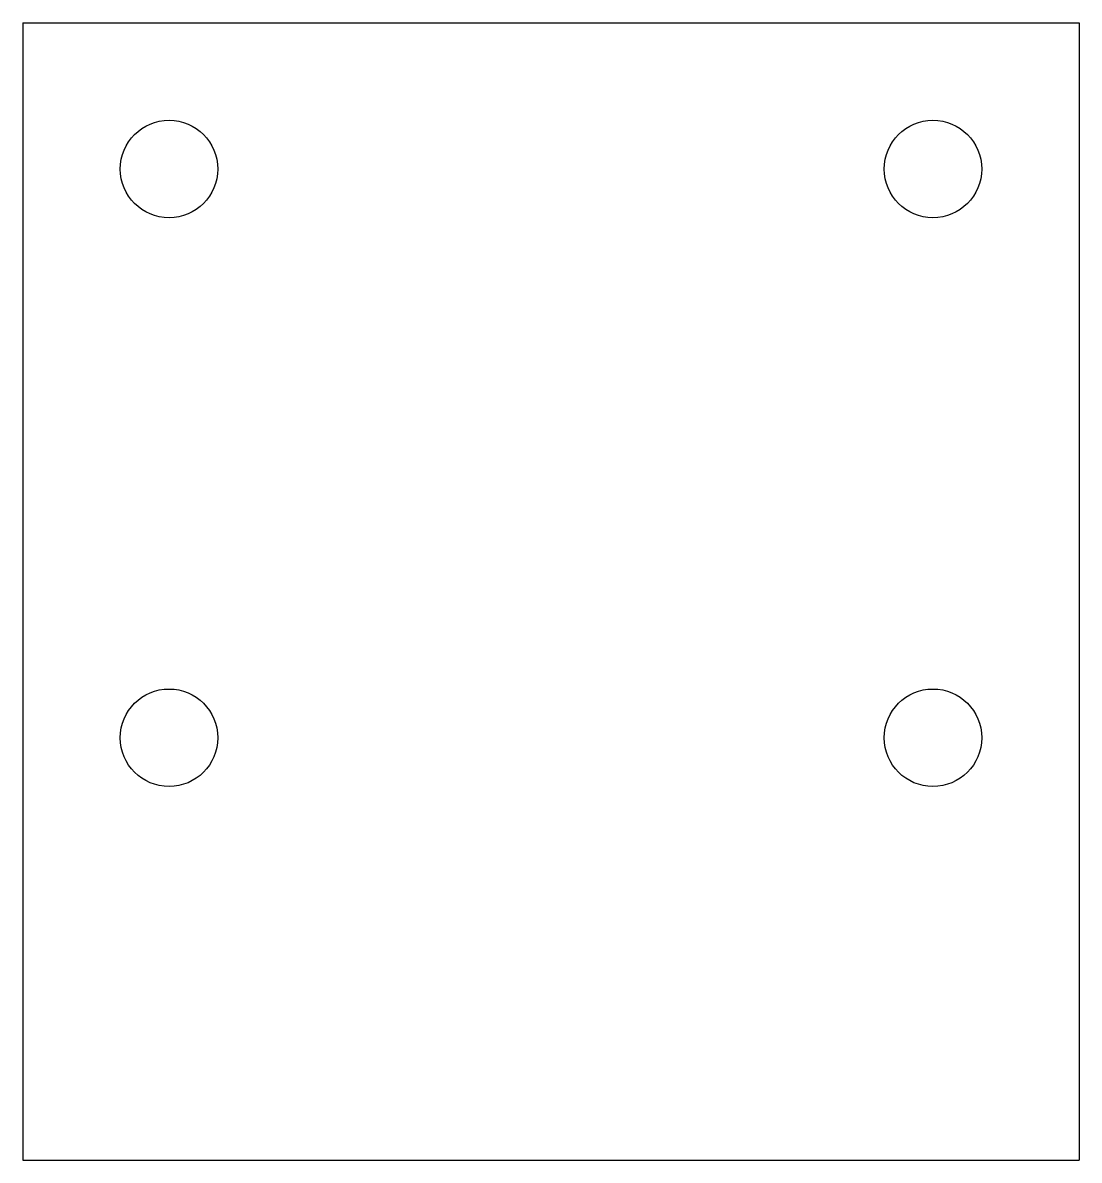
# Model space of a CAD drawing. Header units: millimetres. Extents: x 0 to 32.5, y 0 to 35.
import ezdxf

# ---------------------------------------------------------------- set-up
doc = ezdxf.new("R2010")
doc.units = ezdxf.units.MM

msp = doc.modelspace()

# ---------------------------------------------------------------- linework, layer by layer
at = {"color": 7, "linetype": 'Continuous', "lineweight": 25}
for p, q in [((0, 35), (32.5, 35)), ((0, 35), (0, 0)), ((32.5, 35), (32.5, 0)), ((0, 0), (32.5, 0))]:
    msp.add_line(p, q, dxfattribs=at)
for centre in [(4.5, 30.5), (28, 30.5), (4.5, 13), (28, 13)]:
    msp.add_circle(centre, 1.5, dxfattribs=at)

doc.saveas('drawing.dxf')
